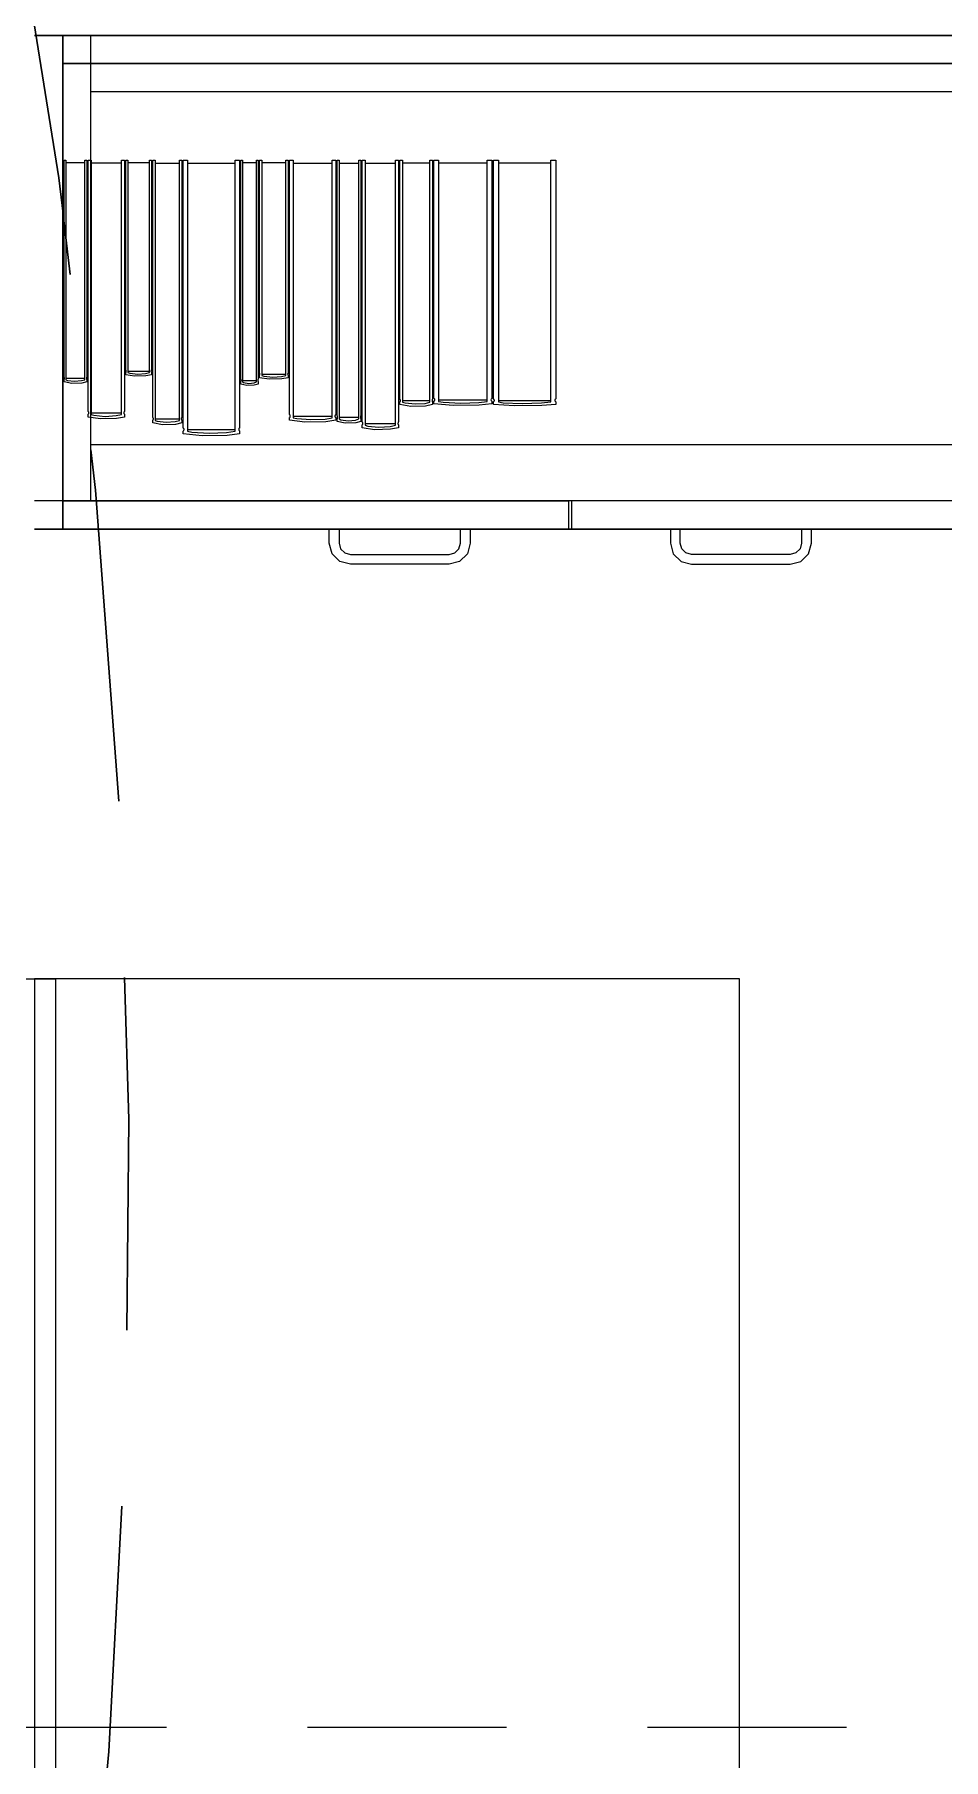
# Model space of a CAD drawing. Header units: inches. Extents: x -19 to 5698, y -728 to 92.
# Drawn here: x 197.511 to 198.156, y 17.377 to 18.6 of the extents above; entities that cross this region are included whole.
import ezdxf

# ---------------------------------------------------------------- set-up
doc = ezdxf.new("R2010")
doc.units = ezdxf.units.IN
doc.header["$MEASUREMENT"] = 0
doc.set_wipeout_variables(frame=1)
for name, pattern in [('HIDDEN', [0.375, 0.25, -0.125]), ('Hidden Line', [0.195611, 0.141111, -0.0545]), ('Wipeout_Contour', [1, 0, -1])]:
    doc.linetypes.add(name, pattern=pattern)
doc.layers.add('00 conduct tomacorr', color=120, linetype='HIDDEN', lineweight=30)
doc.layers.add('08 _ STR _ EXT _ 09 Vigas', color=251, linetype='Continuous')
doc.layers.add('Interior - Mobiliario', color=7, linetype='Continuous')

msp = doc.modelspace()

# ---------------------------------------------------------------- linework, layer by layer
at = {"layer": '08 _ STR _ EXT _ 09 Vigas', "color": 251, "linetype": 'Hidden Line', "lineweight": 13, "true_color": 0x636466}
msp.add_line((194.57, 17.4), (215.07, 17.4), dxfattribs=at)
at = {"layer": 'Interior - Mobiliario', "color": 175, "linetype": 'Continuous', "lineweight": 13}
for p, q in [((197.5309, 18.5794), (198.9909, 18.5794)), ((197.5309, 18.2694), (197.5309, 18.5794)), ((198.9709, 18.5594), (197.5509, 18.5594)), ((197.5509, 18.3094), (197.5509, 18.5594)), ((197.5467, 18.3553), (197.5467, 18.5108)), ((197.5467, 18.5108), (197.548, 18.5108)), ((197.548, 18.5108), (197.548, 18.3572)), ((197.549, 18.3328), (197.549, 18.5108)), ((197.549, 18.5108), (197.5511, 18.5108)), ((197.5511, 18.5108), (197.5511, 18.3306)), ((197.5511, 18.509), (197.5726, 18.509)), ((197.5726, 18.3306), (197.5726, 18.5108)), ((197.5726, 18.5108), (197.5747, 18.5108)), ((197.5747, 18.5108), (197.5747, 18.3328)), ((197.5757, 18.3622), (197.5757, 18.5108)), ((197.5757, 18.5108), (197.5771, 18.5108)), ((197.5771, 18.5108), (197.5771, 18.3604)), ((197.5771, 18.5093), (197.5924, 18.5093)), ((197.5924, 18.3604), (197.5924, 18.5108)), ((197.5924, 18.5108), (197.5938, 18.5108)), ((197.5938, 18.5108), (197.5938, 18.3622)), ((197.5948, 18.3286), (197.5948, 18.5108)), ((197.5948, 18.5108), (197.5965, 18.5108)), ((197.5965, 18.5108), (197.5965, 18.3264)), ((197.5965, 18.5089), (197.6137, 18.5089)), ((197.6137, 18.3264), (197.6137, 18.5108)), ((197.6137, 18.5108), (197.6153, 18.5108)), ((197.6153, 18.5108), (197.6153, 18.3286)), ((197.6163, 18.321), (197.6163, 18.5108)), ((197.6163, 18.5108), (197.6195, 18.5108)), ((197.6195, 18.5108), (197.6195, 18.3187)), ((197.6195, 18.5089), (197.6531, 18.5089)), ((197.6531, 18.3187), (197.6531, 18.5108)), ((197.6531, 18.5108), (197.6563, 18.5108)), ((197.6563, 18.5108), (197.6563, 18.321)), ((197.6573, 18.3556), (197.6573, 18.5108)), ((197.6573, 18.5108), (197.6583, 18.5108)), ((197.6583, 18.5108), (197.6583, 18.3538)), ((197.6583, 18.5092), (197.6684, 18.5092)), ((197.6684, 18.3538), (197.6684, 18.5108)), ((197.6684, 18.5108), (197.6694, 18.5108)), ((197.6694, 18.5108), (197.6694, 18.3556)), ((197.6704, 18.3601), (197.6704, 18.5108)), ((197.6704, 18.5108), (197.672, 18.5108)), ((197.672, 18.5108), (197.672, 18.3582)), ((197.672, 18.5093), (197.6891, 18.5093)), ((197.6891, 18.3582), (197.6891, 18.5108)), ((197.6891, 18.5108), (197.6908, 18.5108)), ((197.6908, 18.5108), (197.6908, 18.3601)), ((197.6918, 18.3305), (197.6918, 18.5108)), ((197.6918, 18.5108), (197.6944, 18.5108)), ((197.6944, 18.5108), (197.6944, 18.3283)), ((197.6944, 18.5089), (197.7219, 18.5089)), ((197.7219, 18.3283), (197.7219, 18.5108)), ((197.7219, 18.5108), (197.7246, 18.5108)), ((197.7246, 18.5108), (197.7246, 18.3305)), ((197.7256, 18.3297), (197.7256, 18.5108)), ((197.7256, 18.5108), (197.7269, 18.5108)), ((197.7269, 18.5108), (197.7269, 18.3275)), ((197.7269, 18.5089), (197.741, 18.5089)), ((197.741, 18.3275), (197.741, 18.5108)), ((197.741, 18.5108), (197.7423, 18.5108)), ((197.7423, 18.5108), (197.7423, 18.3297)), ((197.7433, 18.3253), (197.7433, 18.5108)), ((197.7433, 18.5108), (197.7454, 18.5108)), ((197.7454, 18.5108), (197.7454, 18.323)), ((197.7454, 18.5089), (197.767, 18.5089)), ((197.767, 18.323), (197.767, 18.5108)), ((197.767, 18.5108), (197.7691, 18.5108)), ((197.7691, 18.5108), (197.7691, 18.3253)), ((197.7701, 18.3414), (197.7701, 18.5108)), ((197.7701, 18.5108), (197.7719, 18.5108)), ((197.7719, 18.5108), (197.7719, 18.3393)), ((197.7719, 18.5091), (197.7913, 18.5091)), ((197.7913, 18.3393), (197.7913, 18.5108)), ((197.7913, 18.5108), (197.7932, 18.5108)), ((197.7932, 18.5108), (197.7932, 18.3414)), ((197.7942, 18.342), (197.7942, 18.5108)), ((197.7942, 18.5108), (197.7975, 18.5108)), ((197.7975, 18.5108), (197.7975, 18.3399)), ((197.7975, 18.5091), (197.832, 18.5091)), ((197.832, 18.3399), (197.832, 18.5108)), ((197.832, 18.5108), (197.8353, 18.5108)), ((197.8353, 18.5108), (197.8353, 18.342)), ((197.8363, 18.3416), (197.8363, 18.5108)), ((197.8363, 18.5108), (197.8399, 18.5108)), ((197.8399, 18.5108), (197.8399, 18.3396)), ((197.8399, 18.5091), (197.877, 18.5091)), ((197.877, 18.3396), (197.877, 18.5108)), ((197.877, 18.5108), (197.8805, 18.5108)), ((197.8805, 18.5108), (197.8805, 18.3416)), ((197.5478, 18.3566), (197.5477, 18.3564)), ((197.5477, 18.3564), (197.5477, 18.3562)), ((197.5477, 18.3562), (197.5478, 18.3559)), ((197.5479, 18.3571), (197.5478, 18.3569)), ((197.5478, 18.3569), (197.5478, 18.3566)), ((197.5478, 18.3559), (197.5478, 18.3557)), ((197.5478, 18.3557), (197.5479, 18.3555)), ((197.548, 18.3572), (197.5479, 18.3571)), ((197.5479, 18.3555), (197.548, 18.3554)), ((197.5757, 18.3621), (197.5757, 18.3622)), ((197.5758, 18.3619), (197.5757, 18.3621)), ((197.5757, 18.3605), (197.5758, 18.3606)), ((197.5757, 18.3588), (197.5757, 18.3605)), ((197.5817, 18.3578), (197.5757, 18.3588)), ((197.5759, 18.3617), (197.5758, 18.3619)), ((197.5758, 18.3606), (197.5759, 18.3608)), ((197.576, 18.3615), (197.5759, 18.3617)), ((197.5759, 18.361), (197.576, 18.3612)), ((197.5759, 18.3608), (197.5759, 18.361)), ((197.576, 18.3612), (197.576, 18.3615)), ((197.5924, 18.3611), (197.5771, 18.3611)), ((197.5771, 18.3604), (197.5785, 18.3599)), ((197.5785, 18.3599), (197.5841, 18.3593)), ((197.5899, 18.358), (197.5817, 18.3578)), ((197.5841, 18.3593), (197.5897, 18.3597)), ((197.5897, 18.3597), (197.5924, 18.3604)), ((197.5938, 18.3588), (197.5899, 18.358)), ((197.5936, 18.3616), (197.5935, 18.3614)), ((197.5935, 18.3614), (197.5935, 18.3612)), ((197.5935, 18.3612), (197.5936, 18.361)), ((197.5937, 18.3621), (197.5936, 18.3619)), ((197.5936, 18.3619), (197.5936, 18.3616)), ((197.5936, 18.361), (197.5937, 18.3608)), ((197.5938, 18.3622), (197.5937, 18.3621)), ((197.5937, 18.3608), (197.5938, 18.3606)), ((197.5938, 18.3606), (197.5938, 18.3605)), ((197.5938, 18.3605), (197.5938, 18.3588)), ((197.6574, 18.3556), (197.6573, 18.3556)), ((197.6575, 18.3554), (197.6574, 18.3556)), ((197.6694, 18.3556), (197.6693, 18.3555)), ((197.6693, 18.3555), (197.6693, 18.3553)), ((197.6705, 18.36), (197.6704, 18.3601)), ((197.6704, 18.3584), (197.6705, 18.3585)), ((197.6704, 18.3567), (197.6704, 18.3584)), ((197.6772, 18.3556), (197.6704, 18.3567)), ((197.6706, 18.3598), (197.6705, 18.36)), ((197.6705, 18.3585), (197.6706, 18.3587)), ((197.6707, 18.3596), (197.6706, 18.3598)), ((197.6706, 18.3587), (197.6707, 18.3589)), ((197.6707, 18.3593), (197.6707, 18.3596)), ((197.6707, 18.3591), (197.6707, 18.3593)), ((197.6707, 18.3589), (197.6707, 18.3591)), ((197.6891, 18.359), (197.672, 18.359)), ((197.672, 18.3582), (197.6736, 18.3578)), ((197.6736, 18.3578), (197.6798, 18.3571)), ((197.6863, 18.3558), (197.6772, 18.3556)), ((197.6798, 18.3571), (197.6861, 18.3575)), ((197.6861, 18.3575), (197.6891, 18.3582)), ((197.6908, 18.3567), (197.6863, 18.3558)), ((197.6905, 18.3595), (197.6904, 18.3593)), ((197.6904, 18.3593), (197.6904, 18.3591)), ((197.6904, 18.3591), (197.6905, 18.3588)), ((197.6907, 18.3599), (197.6905, 18.3597)), ((197.6905, 18.3597), (197.6905, 18.3595)), ((197.6905, 18.3588), (197.6906, 18.3586)), ((197.6906, 18.3586), (197.6907, 18.3584)), ((197.6908, 18.3601), (197.6907, 18.3599)), ((197.6907, 18.3584), (197.6908, 18.3584)), ((197.6908, 18.3584), (197.6908, 18.3567)), ((197.5445, 18.3529), (197.5373, 18.3527)), ((197.5393, 18.3542), (197.5443, 18.3546)), ((197.5443, 18.3546), (197.5467, 18.3553)), ((197.548, 18.3537), (197.5445, 18.3529)), ((197.548, 18.3554), (197.548, 18.3537)), ((197.6573, 18.3539), (197.6574, 18.354)), ((197.6573, 18.3522), (197.6573, 18.3539)), ((197.6614, 18.3511), (197.6573, 18.3522)), ((197.6574, 18.354), (197.6575, 18.3542)), ((197.6575, 18.3551), (197.6575, 18.3554)), ((197.6575, 18.3549), (197.6575, 18.3551)), ((197.6576, 18.3547), (197.6575, 18.3549)), ((197.6575, 18.3544), (197.6576, 18.3547)), ((197.6575, 18.3542), (197.6575, 18.3544)), ((197.6684, 18.3545), (197.6583, 18.3545)), ((197.6583, 18.3538), (197.6592, 18.3533)), ((197.6592, 18.3533), (197.6629, 18.3526)), ((197.6667, 18.3513), (197.6614, 18.3511)), ((197.6629, 18.3526), (197.6666, 18.353)), ((197.6666, 18.353), (197.6684, 18.3538)), ((197.6694, 18.3522), (197.6667, 18.3513)), ((197.6693, 18.3553), (197.6692, 18.3551)), ((197.6692, 18.3551), (197.6692, 18.3549)), ((197.6692, 18.3549), (197.6692, 18.3546)), ((197.6692, 18.3546), (197.6692, 18.3544)), ((197.6692, 18.3544), (197.6693, 18.3542)), ((197.6693, 18.3542), (197.6693, 18.354)), ((197.6693, 18.354), (197.6694, 18.3539)), ((197.6694, 18.3539), (197.6694, 18.3522)), ((197.5491, 18.3327), (197.549, 18.3328)), ((197.5493, 18.3325), (197.5491, 18.3327)), ((197.5491, 18.3309), (197.5493, 18.3312)), ((197.5494, 18.3322), (197.5493, 18.3325)), ((197.5493, 18.3312), (197.5494, 18.3314)), ((197.5494, 18.332), (197.5494, 18.3322)), ((197.5494, 18.3317), (197.5494, 18.332)), ((197.5494, 18.3314), (197.5494, 18.3317)), ((197.5726, 18.3315), (197.5511, 18.3315)), ((197.5743, 18.3322), (197.5742, 18.3319)), ((197.5742, 18.3319), (197.5742, 18.3316)), ((197.5742, 18.3316), (197.5743, 18.3314)), ((197.5744, 18.3324), (197.5743, 18.3322)), ((197.5743, 18.3314), (197.5744, 18.3311)), ((197.5745, 18.3327), (197.5744, 18.3324)), ((197.5744, 18.3311), (197.5746, 18.3309)), ((197.5747, 18.3328), (197.5745, 18.3327)), ((197.7702, 18.3413), (197.7701, 18.3414)), ((197.7701, 18.3395), (197.7702, 18.3396)), ((197.7701, 18.3376), (197.7701, 18.3395)), ((197.7778, 18.3364), (197.7701, 18.3376)), ((197.7703, 18.3411), (197.7702, 18.3413)), ((197.7702, 18.3396), (197.7703, 18.3398)), ((197.7704, 18.3408), (197.7703, 18.3411)), ((197.7703, 18.3398), (197.7704, 18.3401)), ((197.7705, 18.3406), (197.7704, 18.3408)), ((197.7704, 18.3401), (197.7705, 18.3403)), ((197.7705, 18.3403), (197.7705, 18.3406)), ((197.7913, 18.3402), (197.7719, 18.3402)), ((197.7719, 18.3393), (197.7737, 18.3388)), ((197.7737, 18.3388), (197.7808, 18.3381)), ((197.7881, 18.3366), (197.7778, 18.3364)), ((197.7808, 18.3381), (197.7879, 18.3385)), ((197.7879, 18.3385), (197.7913, 18.3393)), ((197.7932, 18.3376), (197.7881, 18.3366)), ((197.7929, 18.341), (197.7928, 18.3408)), ((197.7928, 18.3408), (197.7928, 18.3405)), ((197.7928, 18.3405), (197.7928, 18.3403)), ((197.7928, 18.3403), (197.7928, 18.34)), ((197.7928, 18.34), (197.7929, 18.3398)), ((197.793, 18.3412), (197.7929, 18.341)), ((197.7929, 18.3398), (197.7931, 18.3396)), ((197.7932, 18.3414), (197.793, 18.3412)), ((197.7931, 18.3396), (197.7932, 18.3395)), ((197.7932, 18.3395), (197.7932, 18.3376)), ((197.7943, 18.3419), (197.7942, 18.342)), ((197.7942, 18.3401), (197.7944, 18.3402)), ((197.7942, 18.3382), (197.7942, 18.3401)), ((197.8079, 18.337), (197.7942, 18.3382)), ((197.7946, 18.3416), (197.7943, 18.3419)), ((197.7944, 18.3402), (197.7946, 18.3404)), ((197.7947, 18.3414), (197.7946, 18.3416)), ((197.7946, 18.3404), (197.7948, 18.3407)), ((197.7948, 18.3412), (197.7947, 18.3414)), ((197.7949, 18.3409), (197.7948, 18.3412)), ((197.7948, 18.3407), (197.7949, 18.3409)), ((197.832, 18.3408), (197.7975, 18.3408)), ((197.7975, 18.3399), (197.8006, 18.3394)), ((197.8006, 18.3394), (197.8132, 18.3387)), ((197.8263, 18.3372), (197.8079, 18.337)), ((197.8132, 18.3387), (197.8259, 18.3391)), ((197.8259, 18.3391), (197.832, 18.3399)), ((197.8353, 18.3382), (197.8263, 18.3372)), ((197.8347, 18.3414), (197.8346, 18.3411)), ((197.8346, 18.3411), (197.8346, 18.3409)), ((197.8346, 18.3409), (197.8347, 18.3406)), ((197.8349, 18.3416), (197.8347, 18.3414)), ((197.8347, 18.3406), (197.8349, 18.3404)), ((197.8351, 18.3418), (197.8349, 18.3416)), ((197.8349, 18.3404), (197.8352, 18.3401)), ((197.8353, 18.342), (197.8351, 18.3418)), ((197.8352, 18.3401), (197.8353, 18.3401)), ((197.8353, 18.3401), (197.8353, 18.3382)), ((197.8365, 18.3415), (197.8363, 18.3416)), ((197.8363, 18.3397), (197.8366, 18.3399)), ((197.8363, 18.3378), (197.8363, 18.3397)), ((197.8511, 18.3367), (197.8363, 18.3378)), ((197.8368, 18.3413), (197.8365, 18.3415)), ((197.8366, 18.3399), (197.8368, 18.3401)), ((197.837, 18.3411), (197.8368, 18.3413)), ((197.8368, 18.3401), (197.837, 18.3403)), ((197.8371, 18.3408), (197.837, 18.3411)), ((197.837, 18.3403), (197.8371, 18.3406)), ((197.8371, 18.3406), (197.8371, 18.3408)), ((197.877, 18.3404), (197.8399, 18.3404)), ((197.8399, 18.3396), (197.8432, 18.339)), ((197.8432, 18.339), (197.8568, 18.3383)), ((197.8708, 18.3369), (197.8511, 18.3367)), ((197.8568, 18.3383), (197.8704, 18.3388)), ((197.8704, 18.3388), (197.877, 18.3396)), ((197.8805, 18.3378), (197.8708, 18.3369)), ((197.8799, 18.341), (197.8798, 18.3408)), ((197.8798, 18.3408), (197.8798, 18.3405)), ((197.8798, 18.3405), (197.8799, 18.3403)), ((197.88, 18.3413), (197.8799, 18.341)), ((197.8799, 18.3403), (197.8801, 18.34)), ((197.8803, 18.3415), (197.88, 18.3413)), ((197.8801, 18.34), (197.8803, 18.3398)), ((197.8805, 18.3416), (197.8803, 18.3415)), ((197.8803, 18.3398), (197.8805, 18.3397)), ((197.8805, 18.3397), (197.8805, 18.3378)), ((197.549, 18.3308), (197.5491, 18.3309)), ((197.549, 18.3288), (197.549, 18.3308)), ((197.5576, 18.3276), (197.549, 18.3288)), ((197.5511, 18.3306), (197.553, 18.3301)), ((197.553, 18.3301), (197.5609, 18.3293)), ((197.569, 18.3278), (197.5576, 18.3276)), ((197.5609, 18.3293), (197.5688, 18.3298)), ((197.5688, 18.3298), (197.5726, 18.3306)), ((197.5747, 18.3288), (197.569, 18.3278)), ((197.5746, 18.3309), (197.5747, 18.3308)), ((197.5747, 18.3308), (197.5747, 18.3288)), ((197.5949, 18.3285), (197.5948, 18.3286)), ((197.5948, 18.3266), (197.595, 18.3267)), ((197.5948, 18.3246), (197.5948, 18.3266)), ((197.6017, 18.3233), (197.5948, 18.3246)), ((197.5951, 18.3283), (197.5949, 18.3285)), ((197.595, 18.3267), (197.5951, 18.327)), ((197.5951, 18.328), (197.5951, 18.3283)), ((197.5952, 18.3278), (197.5951, 18.328)), ((197.5951, 18.327), (197.5952, 18.3272)), ((197.5952, 18.3275), (197.5952, 18.3278)), ((197.5952, 18.3272), (197.5952, 18.3275)), ((197.6137, 18.3273), (197.5965, 18.3273)), ((197.5965, 18.3264), (197.598, 18.3259)), ((197.598, 18.3259), (197.6043, 18.3251)), ((197.6108, 18.3235), (197.6017, 18.3233)), ((197.6043, 18.3251), (197.6106, 18.3256)), ((197.6106, 18.3256), (197.6137, 18.3264)), ((197.6153, 18.3246), (197.6108, 18.3235)), ((197.6151, 18.3282), (197.615, 18.328)), ((197.615, 18.328), (197.615, 18.3277)), ((197.615, 18.3277), (197.615, 18.3274)), ((197.615, 18.3274), (197.615, 18.3272)), ((197.615, 18.3272), (197.6151, 18.3269)), ((197.6152, 18.3285), (197.6151, 18.3282)), ((197.6151, 18.3269), (197.6152, 18.3267)), ((197.6153, 18.3286), (197.6152, 18.3285)), ((197.6152, 18.3267), (197.6153, 18.3266)), ((197.6153, 18.3266), (197.6153, 18.3246)), ((197.6165, 18.3209), (197.6163, 18.321)), ((197.6163, 18.3189), (197.6165, 18.3191)), ((197.6163, 18.3168), (197.6163, 18.3189)), ((197.6167, 18.3207), (197.6165, 18.3209)), ((197.6165, 18.3191), (197.6167, 18.3193)), ((197.6169, 18.3204), (197.6167, 18.3207)), ((197.6167, 18.3193), (197.6169, 18.3196)), ((197.617, 18.3201), (197.6169, 18.3204)), ((197.6169, 18.3196), (197.617, 18.3199)), ((197.617, 18.3199), (197.617, 18.3201)), ((197.6531, 18.3197), (197.6195, 18.3197)), ((197.6558, 18.3204), (197.6557, 18.3201)), ((197.6557, 18.3201), (197.6557, 18.3198)), ((197.6557, 18.3198), (197.6558, 18.3195)), ((197.6559, 18.3206), (197.6558, 18.3204)), ((197.6558, 18.3195), (197.656, 18.3192)), ((197.6561, 18.3209), (197.6559, 18.3206)), ((197.656, 18.3192), (197.6562, 18.319)), ((197.6563, 18.321), (197.6561, 18.3209)), ((197.6562, 18.319), (197.6563, 18.3189)), ((197.6563, 18.3189), (197.6563, 18.3168)), ((197.6919, 18.3304), (197.6918, 18.3305)), ((197.6918, 18.3285), (197.6919, 18.3286)), ((197.6918, 18.3265), (197.6918, 18.3285)), ((197.7027, 18.3252), (197.6918, 18.3265)), ((197.6921, 18.3302), (197.6919, 18.3304)), ((197.6919, 18.3286), (197.6921, 18.3288)), ((197.6922, 18.3299), (197.6921, 18.3302)), ((197.6921, 18.3288), (197.6923, 18.3291)), ((197.6923, 18.3296), (197.6922, 18.3299)), ((197.6923, 18.3294), (197.6923, 18.3296)), ((197.6923, 18.3291), (197.6923, 18.3294)), ((197.7219, 18.3292), (197.6944, 18.3292)), ((197.6944, 18.3283), (197.6969, 18.3277)), ((197.6969, 18.3277), (197.7069, 18.327)), ((197.7174, 18.3254), (197.7027, 18.3252)), ((197.7069, 18.327), (197.717, 18.3274)), ((197.717, 18.3274), (197.7219, 18.3283)), ((197.7246, 18.3265), (197.7174, 18.3254)), ((197.7241, 18.3299), (197.724, 18.3296)), ((197.724, 18.3296), (197.724, 18.3293)), ((197.724, 18.3293), (197.7241, 18.329)), ((197.7242, 18.3301), (197.7241, 18.3299)), ((197.7241, 18.329), (197.7242, 18.3288)), ((197.7244, 18.3303), (197.7242, 18.3301)), ((197.7242, 18.3288), (197.7244, 18.3286)), ((197.7246, 18.3305), (197.7244, 18.3303)), ((197.7244, 18.3286), (197.7246, 18.3285)), ((197.7246, 18.3285), (197.7246, 18.3265)), ((197.7256, 18.3296), (197.7256, 18.3297)), ((197.7257, 18.3294), (197.7256, 18.3296)), ((197.7256, 18.3276), (197.7257, 18.3278)), ((197.7256, 18.3256), (197.7256, 18.3276)), ((197.7312, 18.3244), (197.7256, 18.3256)), ((197.7258, 18.3291), (197.7257, 18.3294)), ((197.7257, 18.3278), (197.7258, 18.328)), ((197.7258, 18.3288), (197.7258, 18.3291)), ((197.7258, 18.3286), (197.7258, 18.3288)), ((197.7258, 18.3283), (197.7258, 18.3286)), ((197.7258, 18.328), (197.7258, 18.3283)), ((197.741, 18.3284), (197.7269, 18.3284)), ((197.7269, 18.3275), (197.7282, 18.3269)), ((197.7282, 18.3269), (197.7333, 18.3262)), ((197.7387, 18.3246), (197.7312, 18.3244)), ((197.7333, 18.3262), (197.7385, 18.3266)), ((197.7385, 18.3266), (197.741, 18.3275)), ((197.7423, 18.3256), (197.7387, 18.3246)), ((197.7422, 18.3295), (197.7421, 18.3293)), ((197.7421, 18.3293), (197.7421, 18.3291)), ((197.7421, 18.3291), (197.7421, 18.3288)), ((197.7421, 18.3288), (197.7421, 18.3285)), ((197.7421, 18.3285), (197.7421, 18.3282)), ((197.7421, 18.3282), (197.7422, 18.328)), ((197.7423, 18.3297), (197.7422, 18.3295)), ((197.7422, 18.328), (197.7423, 18.3278)), ((197.7423, 18.3278), (197.7423, 18.3276)), ((197.7423, 18.3276), (197.7423, 18.3256)), ((197.7434, 18.3252), (197.7433, 18.3253)), ((197.7433, 18.3232), (197.7435, 18.3233)), ((197.7433, 18.3211), (197.7433, 18.3232)), ((197.7519, 18.3198), (197.7433, 18.3211)), ((197.7436, 18.3249), (197.7434, 18.3252)), ((197.7435, 18.3233), (197.7436, 18.3236)), ((197.7437, 18.3247), (197.7436, 18.3249)), ((197.7436, 18.3236), (197.7437, 18.3238)), ((197.7438, 18.3244), (197.7437, 18.3247)), ((197.7437, 18.3238), (197.7438, 18.3241)), ((197.7438, 18.3241), (197.7438, 18.3244)), ((197.767, 18.3239), (197.7454, 18.3239)), ((197.7454, 18.323), (197.7473, 18.3224)), ((197.7473, 18.3224), (197.7552, 18.3216)), ((197.7634, 18.3201), (197.7519, 18.3198)), ((197.7552, 18.3216), (197.7632, 18.3221)), ((197.7632, 18.3221), (197.767, 18.323)), ((197.7691, 18.3211), (197.7634, 18.3201)), ((197.7687, 18.3246), (197.7686, 18.3243)), ((197.7686, 18.3243), (197.7686, 18.324)), ((197.7686, 18.324), (197.7687, 18.3238)), ((197.7688, 18.3249), (197.7687, 18.3246)), ((197.7687, 18.3238), (197.7688, 18.3235)), ((197.7689, 18.3251), (197.7688, 18.3249)), ((197.7688, 18.3235), (197.769, 18.3233)), ((197.7691, 18.3253), (197.7689, 18.3251)), ((197.769, 18.3233), (197.7691, 18.3232)), ((197.7691, 18.3232), (197.7691, 18.3211)), ((197.5509, 18.2694), (197.5509, 18.3094)), ((197.5509, 18.3094), (198.9709, 18.3094)), ((197.6297, 18.3155), (197.6163, 18.3168)), ((197.6195, 18.3187), (197.6225, 18.3181)), ((197.6225, 18.3181), (197.6348, 18.3173)), ((197.6476, 18.3157), (197.6297, 18.3155)), ((197.6348, 18.3173), (197.6471, 18.3178)), ((197.6471, 18.3178), (197.6531, 18.3187)), ((197.6563, 18.3168), (197.6476, 18.3157)), ((198.9909, 18.2694), (197.5309, 18.2694)), ((198.9709, 18.2694), (197.5509, 18.2694)), ((197.8899, 18.2494), (197.8899, 18.2694)), ((198.2509, 18.2694), (197.8919, 18.2694)), ((197.8919, 18.2494), (197.8919, 18.2694)), ((197.7199, 18.2394), (197.7199, 18.2494)), ((197.7199, 18.2494), (197.7269, 18.2494)), ((197.7269, 18.2494), (197.7269, 18.2394)), ((197.8129, 18.2494), (197.8199, 18.2494)), ((197.8129, 18.2394), (197.8129, 18.2494)), ((197.8199, 18.2494), (197.8199, 18.2394)), ((198.2509, 18.2494), (197.8919, 18.2494)), ((197.9619, 18.2494), (197.9619, 18.2394)), ((197.9689, 18.2494), (197.9619, 18.2494)), ((197.9689, 18.2394), (197.9689, 18.2494)), ((198.0549, 18.2494), (198.0549, 18.2394)), ((198.0619, 18.2494), (198.0549, 18.2494)), ((198.0619, 18.2394), (198.0619, 18.2494)), ((197.7219, 18.2319), (197.7199, 18.2394)), ((197.7269, 18.2394), (197.728, 18.2354)), ((197.728, 18.2354), (197.7309, 18.2325)), ((197.8089, 18.2325), (197.8118, 18.2354)), ((197.8118, 18.2354), (197.8129, 18.2394)), ((197.8199, 18.2394), (197.8179, 18.2319)), ((197.9619, 18.2394), (197.9639, 18.2319)), ((197.97, 18.2354), (197.9689, 18.2394)), ((197.9729, 18.2325), (197.97, 18.2354)), ((198.0538, 18.2354), (198.0509, 18.2325)), ((198.0549, 18.2394), (198.0538, 18.2354)), ((198.0599, 18.2319), (198.0619, 18.2394)), ((197.7274, 18.2265), (197.7219, 18.2319)), ((197.7349, 18.2244), (197.7274, 18.2265)), ((197.7309, 18.2325), (197.7349, 18.2314)), ((197.7349, 18.2314), (197.8049, 18.2314)), ((197.8049, 18.2244), (197.7349, 18.2244)), ((197.8049, 18.2314), (197.8089, 18.2325)), ((197.8124, 18.2265), (197.8049, 18.2244)), ((197.8179, 18.2319), (197.8124, 18.2265)), ((197.9639, 18.2319), (197.9694, 18.2265)), ((197.9694, 18.2265), (197.9769, 18.2244)), ((197.9769, 18.2314), (197.9729, 18.2325)), ((198.0469, 18.2314), (197.9769, 18.2314)), ((197.9769, 18.2244), (198.0469, 18.2244)), ((198.0509, 18.2325), (198.0469, 18.2314)), ((198.0469, 18.2244), (198.0544, 18.2265)), ((198.0544, 18.2265), (198.0599, 18.2319)), ((197.4959, 17.9305), (197.5259, 17.9305)), ((197.5259, 17.9305), (197.5259, 16.6455))]:
    msp.add_line(p, q, dxfattribs=at)
at = {"layer": 'Interior - Mobiliario', "color": 175, "linetype": 'Continuous', "lineweight": 13, "flags": 128}
msp.add_lwpolyline([(197.5109, 16.6305), (199.0109, 16.6305), (199.0109, 17.2305), (198.0109, 17.2305), (198.0109, 17.9305), (197.5109, 17.9305)], close=True, dxfattribs=at)

# ---------------------------------------------------------------- next in the draw order: wipeouts: each hides what was drawn before it
at = {"color": 254, "linetype": 'Wipeout_Contour', "lineweight": 0, "ltscale": 6485.942123}
msp.add_wipeout([(198.9909, 18.5794), (198.9909, 18.5994), (197.5309, 18.5994), (197.5309, 18.5794)], dxfattribs=at).dxf.layer = 'Interior - Mobiliario'

# ---------------------------------------------------------------- next in the draw order: linework, layer by layer
at = {"layer": 'Interior - Mobiliario', "color": 175, "linetype": 'Continuous', "lineweight": 30}
for p, q in [((197.5309, 18.5794), (197.5309, 18.5994)), ((197.5309, 18.5994), (198.9909, 18.5994)), ((197.5309, 18.5794), (198.9909, 18.5794))]:
    msp.add_line(p, q, dxfattribs=at)
at = {"layer": 'Interior - Mobiliario', "color": 175, "linetype": 'Continuous', "lineweight": 13}
for p, q in [((197.5309, 18.5994), (198.9909, 18.5994)), ((197.5309, 18.5794), (197.5309, 18.5994)), ((197.5509, 18.5994), (198.9709, 18.5994)), ((197.5509, 18.5594), (197.5509, 18.5994)), ((198.9909, 18.5794), (197.5309, 18.5794))]:
    msp.add_line(p, q, dxfattribs=at)

# ---------------------------------------------------------------- next in the draw order: wipeouts: each hides what was drawn before it
at = {"color": 254, "linetype": 'Wipeout_Contour', "lineweight": 0, "ltscale": 6482.974827}
msp.add_wipeout([(197.5309, 18.2494), (197.5309, 18.5994), (197.5109, 18.5994), (197.5109, 18.2494)], dxfattribs=at).dxf.layer = 'Interior - Mobiliario'

# ---------------------------------------------------------------- next in the draw order: linework, layer by layer
at = {"layer": '00 conduct tomacorr'}
msp.add_arc((192.3142, 17.7743), 5.264, 350.8266, 29.8415, dxfattribs=at)
at = {"layer": 'Interior - Mobiliario', "color": 175, "linetype": 'Continuous', "lineweight": 30}
for p, q in [((197.5109, 18.5994), (197.5309, 18.5994)), ((197.5309, 18.2494), (197.5309, 18.5994)), ((197.5109, 18.2494), (197.5309, 18.2494))]:
    msp.add_line(p, q, dxfattribs=at)
at = {"layer": 'Interior - Mobiliario', "color": 175, "linetype": 'Continuous', "lineweight": 13}
for p, q in [((197.5109, 18.5994), (197.5309, 18.5994)), ((197.5109, 18.5994), (197.5509, 18.5994)), ((199.0109, 18.5994), (197.5109, 18.5994)), ((197.5309, 18.5994), (197.5309, 18.2494)), ((197.5309, 18.5994), (198.9909, 18.5994)), ((197.5309, 18.2494), (197.5309, 18.5994)), ((197.5309, 18.5794), (198.9909, 18.5794)), ((197.5309, 18.2494), (197.5309, 18.5794)), ((197.5309, 18.5794), (198.9909, 18.5794)), ((197.5309, 18.2694), (197.5309, 18.5794)), ((197.5309, 18.5794), (198.9909, 18.5794)), ((197.5309, 18.2694), (197.5309, 18.5794)), ((197.5319, 18.3572), (197.5319, 18.5108)), ((197.5319, 18.5108), (197.5332, 18.5108)), ((197.5332, 18.5108), (197.5332, 18.3553)), ((197.5332, 18.5092), (197.5467, 18.5092)), ((197.5319, 18.3571), (197.5319, 18.3572)), ((197.532, 18.3569), (197.5319, 18.3571)), ((197.5319, 18.3554), (197.532, 18.3556)), ((197.5321, 18.3567), (197.532, 18.3569)), ((197.532, 18.3556), (197.5321, 18.3558)), ((197.5321, 18.3565), (197.5321, 18.3567)), ((197.5322, 18.3562), (197.5321, 18.3565)), ((197.5321, 18.356), (197.5322, 18.3562)), ((197.5321, 18.3558), (197.5321, 18.356)), ((197.5467, 18.3561), (197.5332, 18.3561)), ((197.5319, 18.3537), (197.5319, 18.3554)), ((197.5373, 18.3527), (197.5319, 18.3537)), ((197.5332, 18.3553), (197.5344, 18.3548)), ((197.5344, 18.3548), (197.5393, 18.3542)), ((197.5509, 18.2694), (197.5109, 18.2694)), ((198.9909, 18.2694), (197.5309, 18.2694)), ((198.9909, 18.2694), (197.5309, 18.2694)), ((197.5309, 18.2694), (197.8899, 18.2694)), ((197.5309, 18.2494), (197.5309, 18.2694)), ((197.5309, 18.2494), (197.5109, 18.2494)), ((197.5109, 18.2494), (199.0109, 18.2494)), ((198.9909, 18.2494), (197.5309, 18.2494)), ((198.9909, 18.2494), (197.5309, 18.2494)), ((197.5309, 18.2494), (197.8899, 18.2494))]:
    msp.add_line(p, q, dxfattribs=at)

doc.saveas('drawing.dxf')
